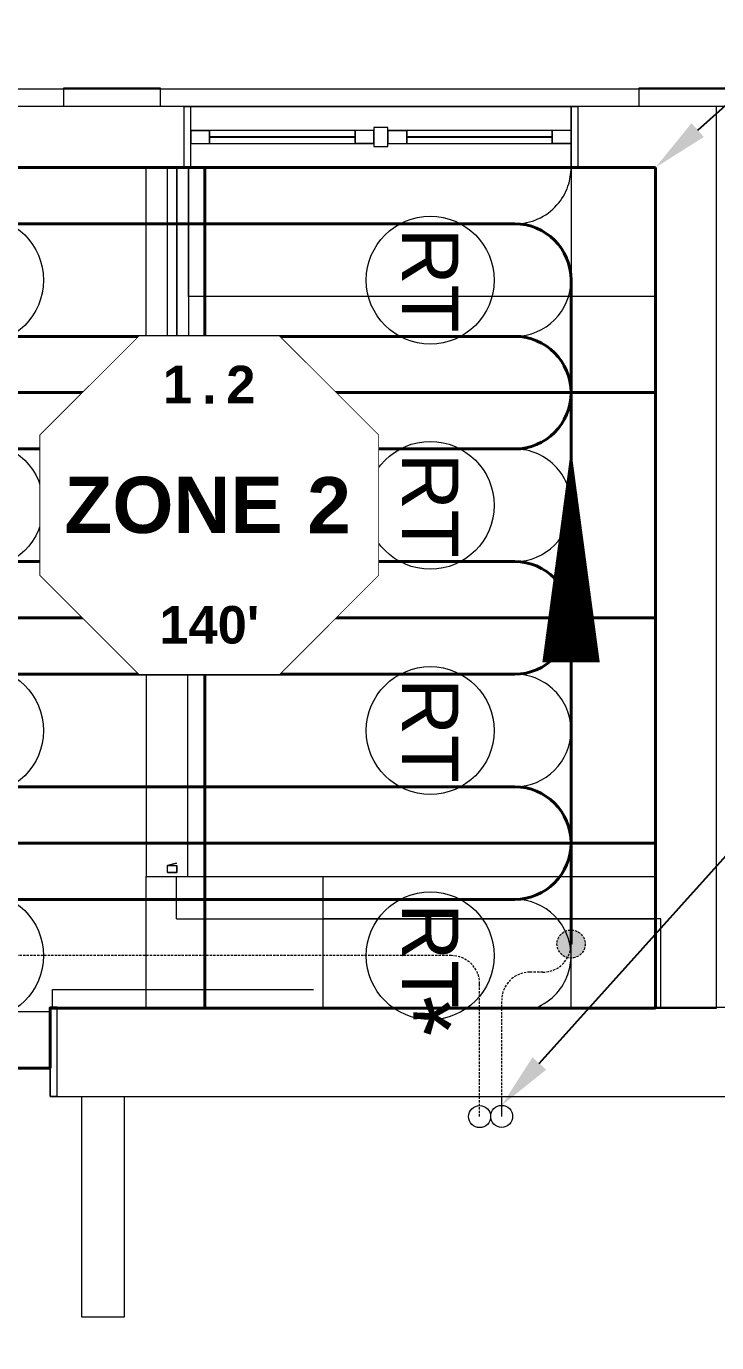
# Model space of a CAD drawing. Header units: inches. Extents: x -394 to 2550, y -2115 to -791.
# Drawn here: x 1727 to 1800.5, y -1164.5 to -1024.2 of the extents above; entities that cross this region are included whole.
import ezdxf
from ezdxf import colors
from ezdxf.entities.mleader import LeaderData, LeaderLine
from ezdxf.enums import TextEntityAlignment as Align
from ezdxf.math import Vec2, Vec3

# ---------------------------------------------------------------- set-up
doc = ezdxf.new("R2010")
doc.units = ezdxf.units.IN
doc.header["$MEASUREMENT"] = 0
doc.set_wipeout_variables(frame=1)
doc.linetypes.add('DASHED2', pattern=[0.375, 0.25, -0.125])
for name, color, linetype, lineweight in [('B_Walls', 7, 'Continuous', 13), ('R_Straight', 204, 'Continuous', 15), ('R_Turn', 30, 'Continuous', 15), ('S_Panel Text', 7, 'Continuous', 13), ('T_Buried Point', 3, 'Continuous', 20), ('T_Buried Tubing', 3, 'DASHED2', 20), ('T_Tube Text', 7, 'Continuous', 13), ('T_Tubing', 6, 'Continuous', 40), ('W_Grooves', 7, 'Continuous', 5), ('W_Panel', 7, 'Continuous', 40)]:
    doc.layers.add(name, color=color, linetype=linetype, lineweight=lineweight)
doc.layers.add('T_Loop Marker', color=7, linetype='Continuous')
doc.layers.add('T_Supply', color=1, linetype='Continuous')
doc.styles.add('Bold', font='arialbd.ttf')
doc.styles.get("Standard").update_dxf_attribs({"font": 'arial.ttf'})

# ---------------------------------------------------------------- blocks, each defined once
blk = doc.blocks.new('R-Turn Panel Text')
at = {"layer": 'W_Panel'}
blk.add_text('RT', height=6, dxfattribs=at).set_placement((0, 0), align=Align.MIDDLE)
blk = doc.blocks.new('*U114')
at = {"layer": 'R_Turn'}
blk.add_circle((12.01, -24), 6.81, dxfattribs=at)
at = {"layer": 'W_Grooves'}
for p, q in [((0, -9), (24, -9)), ((6, -15), (6, -20.79)), ((18, -15), (18, -20.75)), ((6, -27.21), (6, -48)), ((18, -27.25), (18, -48))]:
    blk.add_line(p, q, dxfattribs=at)
for centre, radius, start, end in [((0.05, -14.95), 5.95, 70.8923, 90.5136), ((0.05, -14.95), 5.95, 48.421, 70.8923), ((12, -15), 6, 109.4712, 131.8103), ((12, -15), 6, 90, 109.4712), ((12, -15), 6, 0, 90), ((23.95, -14.95), 5.95, 89.4864, 180.5114), ((0.05, -14.95), 5.95, 359.4886, 48.421), ((12, -15), 6, 131.8103, 180)]:
    blk.add_arc(centre, radius, start, end, dxfattribs=at)
at = {"layer": 'W_Panel'}
for p, q in [((0, 0), (24, 0)), ((0, -48), (0, 0)), ((24, 0), (24, -48)), ((0, -48), (24, -48))]:
    blk.add_line(p, q, dxfattribs=at)
blk.add_blockref('R-Turn Panel Text', (12.01, -24), dxfattribs=at)
at = {"layer": 'W_Panel', "flags": 8}
blk.add_attdef('*', (20.59, -17.79), '', height=8, rotation=180, dxfattribs=at)
blk = doc.blocks.new('R-Turn Panel10')
at = {"layer": 'R_Turn'}
blk.add_circle((12.01, -24), 6.81, dxfattribs=at)
at = {"layer": 'W_Grooves'}
for p, q in [((17.58, -9), (0, -9)), ((6, -15), (6, -20.75)), ((6, -27.25), (6, -48))]:
    blk.add_line(p, q, dxfattribs=at)
for centre, radius, start, end in [((0.05, -14.95), 5.95, 359.4886, 90.5136), ((12, -15), 6, 90, 180), ((12, -15), 6, 70.5288, 90), ((12, -15), 6, 48.1897, 70.5288), ((12, -15), 6, 21.4784, 48.1897)]:
    blk.add_arc(centre, radius, start, end, dxfattribs=at)
at = {"layer": 'W_Panel'}
for p, q in [((17.58, 0), (0, 0)), ((0, 0), (0, -48)), ((17.58, -48), (17.58, 0)), ((17.58, -48), (0, -48))]:
    blk.add_line(p, q, dxfattribs=at)
blk.add_blockref('R-Turn Panel Text', (12.01, -24), dxfattribs=at)
at = {"layer": 'W_Panel', "flags": 8}
blk.add_attdef('*', (20.59, -17.79), '', height=8, rotation=180, dxfattribs=at)
blk = doc.blocks.new('R-Straight Panel Text')
at = {"layer": 'W_Panel'}
blk.add_text('RS', height=6, dxfattribs=at).set_placement((0, 0), align=Align.MIDDLE)
blk = doc.blocks.new('*U115')
at = {"layer": 'R_Straight'}
blk.add_circle((12.01, 24), 6.81, dxfattribs=at)
at = {"layer": 'W_Grooves'}
for p, q in [((6, 48), (6, 27.21)), ((18, 48), (18, 27.25)), ((6, 20.79), (6, 0)), ((18, 20.75), (18, 0))]:
    blk.add_line(p, q, dxfattribs=at)
at = {"layer": 'W_Panel'}
for p, q in [((0, 48), (24, 48)), ((0, 48), (0, 0)), ((24, 48), (24, 0)), ((0, 0), (24, 0))]:
    blk.add_line(p, q, dxfattribs=at)
blk.add_blockref('R-Straight Panel Text', (12.01, 24), dxfattribs=at)
at = {"layer": 'W_Panel', "flags": 8}
blk.add_attdef('*', (21.76, 30.21), '', height=8, rotation=180, dxfattribs=at)
blk = doc.blocks.new('R-Straight Panel5')
at = {"layer": 'R_Straight'}
blk.add_circle((12.01, 24), 6.81, dxfattribs=at)
at = {"layer": 'W_Grooves'}
for p, q in [((6, 48), (6, 27.21)), ((18, 31.52), (18, 27.25)), ((6, 20.79), (6, 0)), ((18, 20.75), (18, 1.02))]:
    blk.add_line(p, q, dxfattribs=at)
at = {"layer": 'W_Panel'}
for p, q in [((0, 48), (17.58, 48)), ((0, 48), (0, 0)), ((24, 31.52), (24, 1.02)), ((0, 0), (15.58, 0))]:
    blk.add_line(p, q, dxfattribs=at)
for points in [[(24, 31.52), (17.58, 31.52), (17.58, 48)], [(15.58, 0), (15.58, 1.02), (24, 1.02)]]:
    blk.add_lwpolyline(points, dxfattribs=at)
blk.add_blockref('R-Straight Panel Text', (12.01, 24), dxfattribs=at)
at = {"layer": 'W_Panel', "flags": 8}
blk.add_attdef('*', (21.76, 30.21), '', height=8, rotation=180, dxfattribs=at)
blk = doc.blocks.new('Bury Point')
at = {"layer": 'T_Buried Tubing'}
h = blk.add_hatch(color=256, dxfattribs=at)
edge = h.paths.add_edge_path()
edge.add_arc((0, 0), 1.5, 0, 360)
blk.add_circle((0, 0), 1.5, dxfattribs=at)
blk = doc.blocks.new('MARKER')
at = {"layer": 'T_Loop Marker'}
blk.add_lwpolyline([(25.46, 36), (10.54, 36), (0, 25.46), (0, 10.54), (10.54, 0), (25.46, 0), (36, 10.54), (36, 25.46)], close=True, dxfattribs=at)
at = {"layer": 'T_Loop Marker', "style": 'Bold', "flags": 1}
for tag, p in [('ROOM', (17.52, -3.66)), ('LENGTH', (18, -12.74)), ('LENGTH_ADD', (18, -18.74))]:
    blk.add_attdef(tag, text='', height=4, dxfattribs=at).set_placement(p, align=Align.MIDDLE_CENTER)
blk.add_wipeout([(25.46, 36), (10.54, 36), (0, 25.46), (0, 10.54), (10.54, 0), (25.46, 0), (36, 10.54), (36, 25.46)]).dxf.layer = 'T_Loop Marker'
at = {"layer": 'T_Loop Marker', "insert": (18, 30.84), "char_height": 4, "width": 4.1485, "attachment_point": 5}
blk.add_mtext('{\\fArial|b1|i0|c0|p34;.}', dxfattribs=at)
at = {"layer": 'T_Loop Marker', "insert": (25.83, 18), "char_height": 6, "attachment_point": 6, "style": 'Bold'}
blk.add_mtext_dynamic_manual_height_columns('ZONE', width=6.1304, gutter_width=30, heights=[0], dxfattribs=at)
at = {"layer": 'T_Loop Marker', "style": 'Bold'}
for tag, p in [('MANIFOLD', (14.61, 30.87)), ('LOOP', (21.36, 30.87)), ('LENGTH_DISPLAY', (18, 5.26))]:
    blk.add_attdef(tag, text='', height=4, dxfattribs=at).set_placement(p, align=Align.MIDDLE_CENTER)
blk.add_attdef('ZONE', text='', height=6, dxfattribs=at).set_placement((28.42, 18), align=Align.MIDDLE_LEFT)
blk = doc.blocks.new('LS')
at = {"layer": 'T_Supply'}
blk.add_lwpolyline([(0, 0, 0, 4.078, 0), (15.189, 0, 4.078, 4.078, 0)], format="xyseb", dxfattribs=at)
blk = doc.blocks.new('*U148')
at = {"layer": 'T_Supply', "xscale": 1.5, "yscale": 1.5, "zscale": 1.5}
blk.add_blockref('LS', (0, 0), dxfattribs=at)

msp = doc.modelspace()

# ---------------------------------------------------------------- linework, layer by layer
at = {"layer": 'B_Walls'}
for p, q in [((1802.47, -1030.91), (1618.72, -1030.91)), ((1730.96, -1030.75), (1741.21, -1030.75)), ((1730.96, -1032.75), (1730.96, -1030.75)), ((1741.21, -1030.75), (1741.21, -1032.75)), ((1792.21, -1030.75), (1802.21, -1030.75)), ((1792.21, -1032.75), (1792.21, -1030.75)), ((1792.21, -1032.75), (1620.37, -1032.75)), ((1743.72, -1032.75), (1725.47, -1032.75)), ((1741.21, -1032.75), (1730.96, -1032.75)), ((1743.72, -1032.75), (1785.72, -1032.75)), ((1743.72, -1032.75), (1744.47, -1032.75)), ((1744.47, -1032.75), (1743.72, -1032.75)), ((1743.72, -1032.75), (1743.72, -1039.25)), ((1744.47, -1039.25), (1744.47, -1032.75)), ((1744.47, -1039.25), (1744.47, -1032.75)), ((1785.72, -1032.75), (1784.97, -1032.75)), ((1784.97, -1039.25), (1784.97, -1032.75)), ((1785.72, -1032.75), (1784.97, -1032.75)), ((1784.97, -1032.75), (1784.97, -1039.25)), ((1800.47, -1032.75), (1785.72, -1032.75)), ((1785.72, -1039.25), (1785.72, -1032.75)), ((1802.21, -1032.75), (1792.21, -1032.75)), ((1800.47, -1128.84), (1800.47, -1032.75)), ((1744.47, -1035.32), (1746.47, -1035.32)), ((1746.47, -1035.32), (1744.47, -1035.32)), ((1744.47, -1035.32), (1744.47, -1036.69)), ((1744.47, -1036.69), (1744.47, -1035.32)), ((1761.97, -1035.32), (1746.47, -1035.32)), ((1746.47, -1035.32), (1746.47, -1036.69)), ((1746.47, -1036.69), (1746.47, -1035.32)), ((1746.47, -1036.69), (1746.47, -1035.32)), ((1761.97, -1036.69), (1761.97, -1035.32)), ((1763.97, -1035.32), (1761.97, -1035.32)), ((1761.97, -1036.69), (1761.97, -1035.32)), ((1763.97, -1035.32), (1761.97, -1035.32)), ((1761.97, -1035.32), (1761.97, -1036.69)), ((1765.47, -1035), (1763.97, -1035)), ((1763.97, -1035), (1763.97, -1037)), ((1763.97, -1036.69), (1763.97, -1035.32)), ((1763.97, -1036.69), (1763.97, -1035.32)), ((1765.47, -1037), (1765.47, -1035)), ((1765.47, -1035.32), (1767.47, -1035.32)), ((1767.47, -1035.32), (1765.47, -1035.32)), ((1765.47, -1035.32), (1765.47, -1036.69)), ((1765.47, -1036.69), (1765.47, -1035.32)), ((1782.97, -1035.32), (1767.47, -1035.32)), ((1767.47, -1035.32), (1767.47, -1036.69)), ((1767.47, -1036.69), (1767.47, -1035.32)), ((1767.47, -1036.69), (1767.47, -1035.32)), ((1782.97, -1036.69), (1782.97, -1035.32)), ((1784.97, -1035.32), (1782.97, -1035.32)), ((1782.97, -1036.69), (1782.97, -1035.32)), ((1784.97, -1035.32), (1782.97, -1035.32)), ((1782.97, -1035.32), (1782.97, -1036.69)), ((1784.97, -1036.69), (1784.97, -1035.32)), ((1784.97, -1036.69), (1784.97, -1035.32)), ((1744.47, -1036.69), (1746.47, -1036.69)), ((1744.47, -1036.69), (1746.47, -1036.69)), ((1746.47, -1035.98), (1761.97, -1035.98)), ((1761.97, -1035.98), (1746.47, -1035.98)), ((1746.47, -1035.98), (1746.47, -1036.03)), ((1746.47, -1036.03), (1761.97, -1036.03)), ((1746.47, -1036.03), (1761.97, -1036.03)), ((1746.47, -1036.69), (1761.97, -1036.69)), ((1761.97, -1036.03), (1761.97, -1035.98)), ((1763.97, -1036.69), (1761.97, -1036.69)), ((1761.97, -1036.69), (1763.97, -1036.69)), ((1765.47, -1036.69), (1767.47, -1036.69)), ((1765.47, -1036.69), (1767.47, -1036.69)), ((1767.47, -1035.98), (1782.97, -1035.98)), ((1782.97, -1035.98), (1767.47, -1035.98)), ((1767.47, -1035.98), (1767.47, -1036.03)), ((1767.47, -1036.03), (1782.97, -1036.03)), ((1767.47, -1036.03), (1782.97, -1036.03)), ((1767.47, -1036.69), (1782.97, -1036.69)), ((1782.97, -1036.03), (1782.97, -1035.98)), ((1784.97, -1036.69), (1782.97, -1036.69)), ((1782.97, -1036.69), (1784.97, -1036.69)), ((1763.97, -1037), (1765.47, -1037)), ((1743.72, -1039.25), (1725.47, -1039.25)), ((1739.72, -1039.34), (1744.22, -1039.34)), ((1739.72, -1085.65), (1739.72, -1039.34)), ((1741.99, -1084.9), (1741.99, -1039.34)), ((1741.99, -1039.34), (1742.99, -1039.34)), ((1741.99, -1084.9), (1741.99, -1039.34)), ((1742.99, -1039.34), (1742.99, -1084.9)), ((1742.99, -1084.9), (1742.99, -1039.34)), ((1743.72, -1039.25), (1785.72, -1039.25)), ((1743.72, -1039.25), (1744.47, -1039.25)), ((1743.72, -1039.25), (1744.47, -1039.25)), ((1744.22, -1039.34), (1744.22, -1085.65)), ((1744.22, -1039.34), (1793.97, -1039.34)), ((1744.22, -1053), (1744.22, -1039.34)), ((1785.72, -1039.25), (1784.97, -1039.25)), ((1784.97, -1039.25), (1785.72, -1039.25)), ((1793.97, -1039.25), (1785.72, -1039.25)), ((1793.97, -1114.83), (1793.97, -1039.25)), ((1793.97, -1039.34), (1793.97, -1053)), ((1793.97, -1053), (1744.22, -1053)), ((1744.22, -1085.65), (1739.72, -1085.65)), ((1739.72, -1085.74), (1739.72, -1114.83)), ((1741.98, -1084.71), (1741.98, -1084.9)), ((1741.98, -1084.9), (1742.98, -1084.9)), ((1741.98, -1085.65), (1741.98, -1084.9)), ((1741.98, -1084.9), (1742.98, -1084.9)), ((1741.98, -1085.65), (1741.98, -1084.9)), ((1741.98, -1084.9), (1742.98, -1084.9)), ((1741.98, -1084.9), (1741.98, -1085.65)), ((1742.98, -1085.65), (1741.98, -1085.65)), ((1742.98, -1085.65), (1741.98, -1085.65)), ((1741.98, -1085.65), (1742.98, -1085.65)), ((1742.99, -1084.9), (1741.99, -1084.9)), ((1742.98, -1084.71), (1742.98, -1084.9)), ((1742.98, -1084.9), (1742.98, -1085.65)), ((1742.98, -1084.9), (1742.98, -1085.65)), ((1742.98, -1084.9), (1742.98, -1085.65)), ((1744.12, -1085.74), (1744.12, -1114.83)), ((1742.94, -1113.39), (1741.98, -1113.65)), ((1742.94, -1113.39), (1741.98, -1113.65)), ((1741.98, -1113.65), (1742.94, -1113.39)), ((1741.98, -1114.4), (1741.98, -1113.65)), ((1741.98, -1113.65), (1742.98, -1113.65)), ((1741.98, -1114.4), (1741.98, -1113.65)), ((1741.98, -1113.65), (1742.98, -1113.65)), ((1741.98, -1114.4), (1741.98, -1113.65)), ((1741.98, -1113.65), (1742.98, -1113.65)), ((1742.98, -1113.65), (1742.98, -1114.4)), ((1742.98, -1113.65), (1742.98, -1114.4)), ((1742.98, -1114.4), (1742.98, -1113.65)), ((1739.72, -1114.83), (1758.54, -1114.83)), ((1739.72, -1128.84), (1739.72, -1114.83)), ((1741.98, -1114.4), (1742.98, -1114.4)), ((1742.98, -1114.4), (1741.98, -1114.4)), ((1742.98, -1114.4), (1741.98, -1114.4)), ((1742.95, -1114.83), (1793.97, -1114.83)), ((1742.95, -1119.33), (1742.95, -1114.83)), ((1758.54, -1114.83), (1758.54, -1128.84)), ((1742.95, -1119.33), (1793.97, -1119.33)), ((1794.54, -1119.33), (1758.54, -1119.33)), ((1758.54, -1119.33), (1758.54, -1128.84)), ((1794.54, -1119.33), (1758.54, -1119.33)), ((1758.54, -1119.33), (1758.54, -1128.84)), ((1793.97, -1128.84), (1793.97, -1119.33)), ((1794.54, -1128.84), (1794.54, -1119.33)), ((1794.54, -1128.84), (1794.54, -1119.33)), ((1729.74, -1126.84), (1757.54, -1126.84)), ((1729.74, -1128.84), (1729.74, -1126.84)), ((1730.24, -1128.75), (1729.49, -1128.75)), ((1729.49, -1138.25), (1729.49, -1128.75)), ((1730.24, -1128.75), (1729.49, -1128.75)), ((1729.49, -1128.75), (1729.49, -1138.25)), ((1729.74, -1128.84), (1757.54, -1128.84)), ((1730.24, -1128.75), (1850.47, -1128.75)), ((1730.24, -1138.25), (1730.24, -1128.75)), ((1730.24, -1138.25), (1730.24, -1128.75)), ((1758.54, -1128.84), (1739.72, -1128.84)), ((1758.54, -1128.84), (1794.54, -1128.84)), ((1794.54, -1128.84), (1800.47, -1128.84)), ((1730.24, -1138.25), (1729.49, -1138.25)), ((1729.49, -1138.25), (1730.24, -1138.25)), ((1730.24, -1138.25), (1840.97, -1138.25)), ((1732.87, -1138.25), (1737.37, -1138.25)), ((1732.87, -1161.76), (1732.87, -1138.25)), ((1732.87, -1138.25), (1737.37, -1138.25)), ((1732.87, -1161.76), (1732.87, -1138.25)), ((1737.37, -1138.25), (1737.37, -1161.76)), ((1737.37, -1138.25), (1737.37, -1161.76)), ((1777.58, -1140.38), (1777.58, -1138.25)), ((1777.58, -1138.25), (1840.97, -1138.25)), ((1737.37, -1161.76), (1732.87, -1161.76)), ((1737.37, -1161.76), (1732.87, -1161.76))]:
    msp.add_line(p, q, dxfattribs=at)
at = {"layer": 'B_Walls', "extrusion": (0, 0, -1)}
for p, q in [((1785.72, -1032.75), (1743.72, -1032.75)), ((1743.72, -1032.75), (1743.72, -1039.25)), ((1785.72, -1039.25), (1785.72, -1032.75)), ((1743.72, -1039.25), (1785.72, -1039.25))]:
    msp.add_line(p, q, dxfattribs=at)
at = {"layer": 'B_Walls'}
for centre in [(1775.23, -1140.4), (1777.58, -1140.38)]:
    msp.add_circle(centre, 1.17, dxfattribs=at)
at = {"layer": 'T_Buried Tubing'}
for p, q in [((1772.23, -1123.25), (1649.97, -1123.25)), ((1781.97, -1125.01), (1780.58, -1125.01)), ((1775.23, -1140.4), (1775.23, -1126.25)), ((1777.58, -1140.38), (1777.58, -1128.01))]:
    msp.add_line(p, q, dxfattribs=at)
for centre, start, end in [((1781.97, -1122.01), 270, 360), ((1772.23, -1126.25), 0, 90), ((1780.58, -1128.01), 90, 180)]:
    msp.add_arc(centre, 3, start, end, dxfattribs=at)
at = {"layer": 'T_Tubing', "color": 32}
for p, q in [((1778.97, -1045.25), (1629.97, -1045.25)), ((1784.97, -1122.01), (1784.97, -1051.25)), ((1629.97, -1057.25), (1778.97, -1057.25)), ((1778.97, -1069.25), (1649.97, -1069.25)), ((1649.97, -1081.25), (1778.97, -1081.25)), ((1778.97, -1093.25), (1649.97, -1093.25)), ((1649.97, -1105.25), (1778.97, -1105.25)), ((1778.97, -1117.25), (1649.97, -1117.25))]:
    msp.add_line(p, q, dxfattribs=at)
for centre, start in [((1778.97, -1051.25), 0), ((1778.97, -1063.25), 270), ((1778.97, -1087.25), 270), ((1778.97, -1111.25), 270)]:
    msp.add_arc(centre, 6, start, 90, dxfattribs=at)

# ---------------------------------------------------------------- block references
at = {"layer": 'T_Buried Point'}
msp.add_blockref('Bury Point', (1784.97, -1122.01), dxfattribs=at)
at = {"layer": 'W_Panel', "rotation": 270}
for name, p in [('*U115', (1697.97, -1039.25)), ('*U114', (1793.97, -1039.25)), ('*U115', (1697.97, -1063.25)), ('*U114', (1793.97, -1063.25)), ('*U115', (1697.97, -1087.25)), ('*U114', (1793.97, -1087.25)), ('R-Straight Panel5', (1697.97, -1111.25))]:
    msp.add_blockref(name, p, dxfattribs=at)
at = {"layer": 'W_Panel'}
ref = msp.add_blockref('R-Turn Panel10', (1793.97, -1111.25), dxfattribs=dict(at, rotation=270))
ref.add_attrib('*', '*', (1776.17, -1131.85), dxfattribs={"height": 8, "rotation": 90})

# ---------------------------------------------------------------- next in the draw order: block references
at = {"layer": 'T_Tubing'}
msp.add_blockref('MARKER', (1728.44, -1093.25), dxfattribs=at).add_auto_attribs({'LENGTH_DISPLAY': "140'", 'LOOP': '2', 'MANIFOLD': '1', 'ZONE': '2'})

# ---------------------------------------------------------------- next in the draw order: leaders
at = {"layer": 'T_Tube Text'}
ml = msp.add_multileader_mtext('Standard', dxfattribs=at)
ml.set_content('CUSTOM GROOVE MAY BE REQUIRED\\PA MINIMUM OF 6" FROM WAX RING', color=256)
ml.set_leader_properties()
ml.build(insert=Vec2(0, 0))
ml.multileader.update_dxf_attribs({"text_left_attachment_type": 2, "text_right_attachment_type": 2, "dogleg_length": 4, "arrow_head_size": 6})
ctx = ml.context
ctx.base_point, ctx.char_height, ctx.arrow_head_size, ctx.plane_origin = Vec3(1669.59, -989.28), 6, 6, Vec3(1394.16, -1038.65)
ctx.left_attachment, ctx.right_attachment = 2, 2
notes = []
notes.append((ctx, [(0, (1, 1, 0), (1665.59, -989.28), (1, 0), 4, [(0, [(1627.65, -1054.46)], 0, [])])]))
ctx.mtext.insert, ctx.mtext.flow_direction = Vec3(1671.59, -981.12), 5
ctx.mtext.has_bg_fill, ctx.mtext.bg_color, ctx.mtext.bg_scale_factor, ctx.mtext.bg_transparency, ctx.mtext.use_window_bg_color = 1, -1023410167, 1.5, 0, 1
for ctx, leaders in notes:
    for number, flags, end, landing, length, lines in leaders:
        leader = LeaderData()
        leader.index, (leader.has_last_leader_line, leader.has_dogleg_vector, leader.attachment_direction) = number, flags
        leader.last_leader_point, leader.dogleg_vector, leader.dogleg_length = Vec3(end), Vec3(landing), length
        for number, points, colour, breaks in lines:
            line = LeaderLine()
            line.index, line.vertices, line.color, line.breaks = number, Vec3.list(points), colors.encode_raw_color(colour), breaks
            leader.lines.append(line)
        ctx.leaders.append(leader)

# ---------------------------------------------------------------- next in the draw order: leaders
at = {"layer": 'S_Panel Text'}
ml = msp.add_multileader_mtext('Standard', dxfattribs=at)
ml.set_content('SHARED PANEL TYP.', color=256)
ml.set_leader_properties()
ml.build(insert=Vec2(0, 0))
ml.multileader.update_dxf_attribs({"text_left_attachment_type": 2, "text_right_attachment_type": 2, "dogleg_length": 4, "arrow_head_size": 6})
ctx = ml.context
ctx.base_point, ctx.char_height, ctx.arrow_head_size, ctx.plane_origin = Vec3(1712.13, -1009.94), 6, 6, Vec3(1689.35, -1053.3)
ctx.left_attachment, ctx.right_attachment = 2, 2
notes = []
notes.append((ctx, [(1, (1, 1, 0), (1708.13, -1009.94), (1, 0), 4, [(1, [(1674.69, -1044.49), (1692.21, -1068.6)], 0, [])])]))
ctx.mtext.insert, ctx.mtext.flow_direction = Vec3(1714.13, -1006.84), 5
ctx.mtext.has_bg_fill, ctx.mtext.bg_color, ctx.mtext.bg_scale_factor, ctx.mtext.bg_transparency, ctx.mtext.use_window_bg_color = 1, -1023410167, 1.5, 0, 1
for ctx, leaders in notes:
    for number, flags, end, landing, length, lines in leaders:
        leader = LeaderData()
        leader.index, (leader.has_last_leader_line, leader.has_dogleg_vector, leader.attachment_direction) = number, flags
        leader.last_leader_point, leader.dogleg_vector, leader.dogleg_length = Vec3(end), Vec3(landing), length
        for number, points, colour, breaks in lines:
            line = LeaderLine()
            line.index, line.vertices, line.color, line.breaks = number, Vec3.list(points), colors.encode_raw_color(colour), breaks
            leader.lines.append(line)
        ctx.leaders.append(leader)

# ---------------------------------------------------------------- next in the draw order: leaders
ml = msp.add_multileader_mtext('Standard', dxfattribs=at)
ml.set_content('PANEL LAYOUT FOR THIS\\PSECTION STARTS HERE', color=256)
ml.set_leader_properties()
ml.build(insert=Vec2(0, 0))
ml.multileader.update_dxf_attribs({"text_left_attachment_type": 2, "text_right_attachment_type": 2, "dogleg_length": 4, "arrow_head_size": 6})
ctx = ml.context
ctx.base_point, ctx.char_height, ctx.arrow_head_size, ctx.plane_origin = Vec3(1830.97, -1009.94), 6, 6, Vec3(1798.28, -1156.18)
ctx.left_attachment, ctx.right_attachment = 2, 2
notes = []
notes.append((ctx, [(0, (1, 1, 0), (1826.97, -1009.94), (1, 0), 4, [(0, [(1793.97, -1039.25)], 0, [])])]))
ctx.mtext.insert, ctx.mtext.flow_direction = Vec3(1832.97, -1001.78), 5
ctx.mtext.has_bg_fill, ctx.mtext.bg_color, ctx.mtext.bg_scale_factor, ctx.mtext.bg_transparency, ctx.mtext.use_window_bg_color = 1, -1023410167, 1.5, 0, 1
for ctx, leaders in notes:
    for number, flags, end, landing, length, lines in leaders:
        leader = LeaderData()
        leader.index, (leader.has_last_leader_line, leader.has_dogleg_vector, leader.attachment_direction) = number, flags
        leader.last_leader_point, leader.dogleg_vector, leader.dogleg_length = Vec3(end), Vec3(landing), length
        for number, points, colour, breaks in lines:
            line = LeaderLine()
            line.index, line.vertices, line.color, line.breaks = number, Vec3.list(points), colors.encode_raw_color(colour), breaks
            leader.lines.append(line)
        ctx.leaders.append(leader)

# ---------------------------------------------------------------- next in the draw order: leaders
at = {"layer": 'T_Tube Text'}
ml = msp.add_multileader_mtext('Standard', dxfattribs=at)
ml.set_content("MANIFOLD TWO FLOORS\\PBELOW. EXTRA 20' OF\\PTUBING ADDED TO\\PEACH LOOP.", color=256)
ml.set_leader_properties()
ml.build(insert=Vec2(0, 0))
ml.multileader.update_dxf_attribs({"text_left_attachment_type": 2, "text_right_attachment_type": 2, "dogleg_length": 4, "arrow_head_size": 6})
ctx = ml.context
ctx.base_point, ctx.char_height, ctx.arrow_head_size, ctx.plane_origin = Vec3(1848.51, -1064.66), 6, 6, Vec3(1955.82, -1146.84)
ctx.left_attachment, ctx.right_attachment = 2, 2
notes = []
notes.append((ctx, [(1, (1, 1, 0), (1844.51, -1064.66), (1, 0), 4, [(0, [(1777.58, -1139.21)], 0, [])])]))
ctx.mtext.insert, ctx.mtext.flow_direction = Vec3(1850.51, -1046.4), 5
ctx.mtext.has_bg_fill, ctx.mtext.bg_color, ctx.mtext.bg_scale_factor, ctx.mtext.bg_transparency, ctx.mtext.use_window_bg_color = 1, -1023410167, 1.5, 0, 1
for ctx, leaders in notes:
    for number, flags, end, landing, length, lines in leaders:
        leader = LeaderData()
        leader.index, (leader.has_last_leader_line, leader.has_dogleg_vector, leader.attachment_direction) = number, flags
        leader.last_leader_point, leader.dogleg_vector, leader.dogleg_length = Vec3(end), Vec3(landing), length
        for number, points, colour, breaks in lines:
            line = LeaderLine()
            line.index, line.vertices, line.color, line.breaks = number, Vec3.list(points), colors.encode_raw_color(colour), breaks
            leader.lines.append(line)
        ctx.leaders.append(leader)

# ---------------------------------------------------------------- next in the draw order: block references
at = {"layer": 'T_Supply', "rotation": 270}
msp.add_blockref('*U148', (1784.97, -1069.22), dxfattribs=at)

doc.saveas('drawing.dxf')
